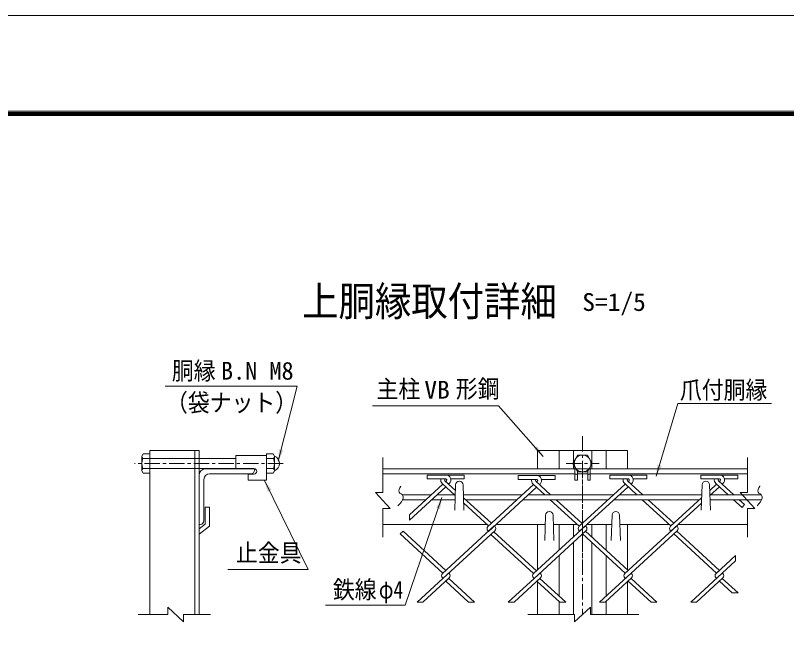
# Model space of a CAD drawing. Units: millimetres, scale not verified, with parts at other scales. Extents: x -4455 to 4455, y -3150 to 3150.
# Drawn here: x 747 to 2624, y 1645 to 3150 of the extents above; entities that cross this region are included whole.
import ezdxf
from ezdxf.enums import TextEntityAlignment as Align

# ---------------------------------------------------------------- set-up
doc = ezdxf.new("R2010")
doc.units = ezdxf.units.MM
doc.header["$LTSCALE"] = 30
doc.linetypes.add('DASHED', pattern=[7.5, 6, -1.5])
doc.linetypes.add('USER1', pattern=[2, 1.25, -0.25, 0.25, -0.25])
doc.layers.add('0-B_7詳細', color=7, linetype='Continuous', lineweight=18)
doc.layers.add('0-F_D-TTL', color=7, linetype='Continuous', lineweight=9)
doc.styles.add('ＭＳ ゴシック', font='')
doc.styles.get('ＭＳ ゴシック').set_extended_font_data('MS Gothic')

msp = doc.modelspace()

# ---------------------------------------------------------------- linework, layer by layer
at = {"layer": '0-B_7詳細', "color": 1, "linetype": 'USER1'}
for p, q in [((2127.66, 2125.45), (2127.66, 1691.52)), ((1398.65, 2059.3), (1036.85, 2059.3)), ((2087.36, 2059.3), (2168.01, 2059.3)), ((2127.66, 2060.86), (2127.66, 1795.28))]:
    msp.add_line(p, q, dxfattribs=at)
at = {"layer": '0-B_7詳細', "lineweight": 9}
for p, q in [((1073.96, 2090.95), (1073.96, 1691.52)), ((1193.96, 2090.95), (1073.96, 2090.95)), ((1183.46, 2090.95), (1183.46, 1691.52)), ((1193.96, 2090.95), (1193.96, 1691.52)), ((2018.16, 2090.95), (2018.16, 2045.95)), ((2237.16, 2090.95), (2018.16, 2090.95)), ((2070.66, 2090.95), (2070.66, 2045.95)), ((2105.16, 2090.95), (2105.16, 2045.95)), ((2150.16, 2090.95), (2150.16, 2045.95)), ((2184.66, 2090.95), (2184.66, 2045.95)), ((2237.16, 2090.95), (2237.16, 2045.95)), ((1056.82, 2071.3), (1073.96, 2071.3)), ((1058.09, 2082.82), (1073.96, 2082.82)), ((1193.96, 2071.3), (1283.39, 2071.3)), ((1283.39, 2078.26), (1358.39, 2078.26)), ((1283.39, 2078.26), (1283.39, 2046.76)), ((1358.39, 2035.78), (1358.39, 2082.82)), ((1358.39, 2078.26), (1358.39, 2018.26)), ((1375.53, 2071.3), (1358.39, 2071.3)), ((1377.59, 2041.54), (1377.59, 2077.06)), ((1056.82, 2047.3), (1073.96, 2047.3)), ((1193.96, 2047.3), (1283.39, 2047.3)), ((1283.39, 2046.76), (1327.64, 2046.76)), ((1375.53, 2047.3), (1358.39, 2047.3)), ((2108.91, 2051.04), (2108.91, 2018.26)), ((2111.38, 2046.76), (2108.91, 2046.76)), ((2143.94, 2046.76), (2146.41, 2046.76)), ((2146.41, 2051.04), (2146.41, 2018.26)), ((1054.76, 2041.54), (1058.09, 2035.78)), ((1193.96, 1910.95), (1193.96, 2030.95)), ((1219.46, 2033.95), (1319.96, 2033.95)), ((1313.39, 2033.26), (1327.64, 2033.26)), ((1313.39, 2033.26), (1313.39, 2018.26)), ((1374.27, 2035.78), (1358.39, 2035.78)), ((1377.59, 2041.54), (1374.27, 2035.78)), ((2108.91, 2045.95), (1641.57, 2045.95)), ((2108.91, 2033.95), (1641.57, 2033.95)), ((1992.66, 2045.95), (2262.66, 2045.95)), ((2060.57, 2030.02), (2060.57, 2020.42)), ((2114.91, 2033.26), (2108.91, 2033.26)), ((2143.47, 2045.95), (2111.85, 2045.95)), ((2140.41, 2033.95), (2114.91, 2033.95)), ((2140.41, 2040.65), (2140.41, 2018.26)), ((2140.41, 2033.26), (2146.41, 2033.26)), ((2529.23, 2045.95), (2146.41, 2045.95)), ((2529.23, 2033.95), (2146.41, 2033.95)), ((1205.96, 1919.95), (1205.96, 2020.45)), ((1313.39, 2018.26), (1358.39, 2018.26)), ((1794.62, 2015.34), (1796.67, 2017.23)), ((2140.41, 2018.26), (2146.41, 2018.26)), ((1816.41, 1945.45), (1818.66, 2006.95)), ((1838.91, 1945.45), (1836.63, 2007.61)), ((2416.41, 1945.45), (2418.66, 2006.95)), ((2438.91, 1945.45), (2436.66, 2006.95)), ((1759.27, 1982.95), (1688.76, 1982.95)), ((1815.76, 1982.95), (1773.48, 1982.95)), ((1981.29, 1982.95), (1837.54, 1982.95)), ((2203.32, 1982.95), (1995.5, 1982.95)), ((2417.78, 1982.95), (2217.53, 1982.95)), ((2562.77, 1982.95), (2439.56, 1982.95)), ((1208.61, 1952.49), (1208.61, 1911.48)), ((1219.11, 1952.49), (1208.61, 1952.49)), ((1219.11, 1952.49), (1219.11, 1906.33)), ((1746.17, 1970.95), (1689.3, 1970.95)), ((1817.34, 1970.95), (1760.38, 1970.95)), ((1968.2, 1970.95), (1843.06, 1970.95)), ((2190.23, 1970.95), (1982.41, 1970.95)), ((2412.25, 1970.95), (2204.44, 1970.95)), ((2563.3, 1970.95), (2437.98, 1970.95)), ((2035.41, 1871.95), (2037.66, 1933.45)), ((2057.91, 1871.95), (2055.66, 1933.45)), ((2197.41, 1871.95), (2199.66, 1933.45)), ((2219.91, 1871.95), (2217.66, 1933.45)), ((1193.96, 1900.17), (1208.61, 1911.48)), ((1193.96, 1910.95), (1196.96, 1910.95)), ((1193.96, 1886.9), (1219.11, 1906.33)), ((1894.33, 1910.95), (1641.57, 1910.95)), ((2036.83, 1910.95), (1916.93, 1910.95)), ((2018.16, 1910.95), (2018.16, 1800.26)), ((2114.22, 1910.95), (2056.48, 1910.95)), ((2070.66, 1910.95), (2070.66, 1848.37)), ((2105.16, 1910.95), (2105.16, 1879.98)), ((2198.83, 1910.95), (2138.96, 1910.95)), ((2150.16, 1910.95), (2150.16, 1879.98)), ((2184.66, 1910.95), (2184.66, 1848.37)), ((2338.39, 1910.95), (2218.48, 1910.95)), ((2237.16, 1910.95), (2237.16, 1800.26)), ((2529.23, 1910.95), (2360.99, 1910.95)), ((2105.16, 1866.96), (2105.16, 1691.52)), ((2150.16, 1866.96), (2150.16, 1691.52)), ((2070.66, 1835.35), (2070.66, 1736.36)), ((2184.66, 1835.35), (2184.66, 1736.36)), ((2018.16, 1771.44), (2018.16, 1691.52)), ((2237.16, 1771.44), (2237.16, 1691.52)), ((2070.66, 1723.33), (2070.66, 1691.52)), ((2184.66, 1723.33), (2184.66, 1691.52))]:
    msp.add_line(p, q, dxfattribs=at)
at = {"layer": '0-B_7詳細', "color": 3, "linetype": 'DASHED'}
for p, q in [((1073.96, 2071.3), (1193.96, 2071.3)), ((1073.96, 2047.3), (1193.96, 2047.3))]:
    msp.add_line(p, q, dxfattribs=at)
at = {"layer": '0-B_7詳細', "color": 4}
for p, q in [((1641.57, 1988.39), (1641.57, 2073.97)), ((2529.23, 1988.39), (2529.23, 2073.97)), ((2511.23, 1988.39), (2547.23, 1949.62)), ((2529.23, 1988.39), (2511.23, 1988.39)), ((1641.57, 1949.62), (1641.57, 1879.42)), ((1641.57, 1949.62), (1659.57, 1949.62)), ((2529.23, 1949.62), (2547.23, 1949.62)), ((2529.23, 1949.62), (2529.23, 1879.42)), ((1117.76, 1691.52), (1117.76, 1709.52)), ((1156.54, 1673.52), (1117.76, 1709.52)), ((2108.27, 1673.52), (2147.04, 1709.52)), ((2147.04, 1691.52), (2147.04, 1709.52)), ((1117.76, 1691.52), (1046.2, 1691.52)), ((1156.54, 1691.52), (1221.81, 1691.52)), ((1156.54, 1691.52), (1156.54, 1673.52)), ((2108.27, 1691.52), (1994.33, 1691.52)), ((2108.27, 1691.52), (2108.27, 1673.52)), ((2147.04, 1691.52), (2264.85, 1691.52))]:
    msp.add_line(p, q, dxfattribs=at)
at = {"layer": '0-B_7詳細', "color": 3}
for p, q in [((1795.05, 2031), (1749.62, 2031)), ((1749.62, 2031), (1749.62, 2021.4)), ((1794.18, 2031), (1839.62, 2031)), ((1839.62, 2031), (1839.62, 2021.4)), ((1970.57, 2030.02), (1970.57, 2020.42)), ((2016.01, 2030.02), (1970.57, 2030.02)), ((2015.14, 2030.02), (2060.57, 2030.02)), ((2193.67, 2031), (2193.67, 2021.4)), ((2239.11, 2031), (2193.67, 2031)), ((2238.24, 2031), (2283.67, 2031)), ((2283.67, 2031), (2283.67, 2021.4)), ((2461.14, 2031), (2415.7, 2031)), ((2415.7, 2031), (2415.7, 2021.4)), ((2460.26, 2031), (2505.7, 2031)), ((2505.7, 2031), (2505.7, 2021.4)), ((1706.16, 1934.29), (1787.51, 2008.83)), ((1795.05, 2021.4), (1749.62, 2021.4)), ((1786.07, 2010.15), (1817.71, 1981.16)), ((1792.56, 2017.23), (1818.18, 1993.76)), ((1794.18, 2021.4), (1795.05, 2021.4)), ((1801.72, 2008.83), (1803.16, 2010.15)), ((1806.81, 2021.4), (1839.62, 2021.4)), ((2016.01, 2020.42), (1970.57, 2020.42)), ((2007.03, 2009.17), (2035.64, 1982.95)), ((2013.52, 2016.25), (2049.85, 1982.95)), ((2015.14, 2020.42), (2016.01, 2020.42)), ((2015.57, 2014.36), (2017.63, 2016.25)), ((2022.68, 2007.85), (2024.12, 2009.17)), ((2027.77, 2020.42), (2060.57, 2020.42)), ((2119.48, 1906.13), (2231.57, 2008.83)), ((2239.11, 2021.4), (2193.67, 2021.4)), ((2230.13, 2010.15), (2259.81, 1982.95)), ((2236.61, 2017.23), (2274.02, 1982.95)), ((2238.24, 2021.4), (2239.11, 2021.4)), ((2238.67, 2015.34), (2240.73, 2017.23)), ((2245.78, 2008.83), (2247.21, 2010.15)), ((2250.87, 2021.4), (2283.67, 2021.4)), ((2461.14, 2021.4), (2415.7, 2021.4)), ((2437.14, 1993.76), (2453.6, 2008.83)), ((2452.16, 2010.15), (2481.84, 1982.95)), ((2453.6, 2008.83), (2452.16, 2010.15)), ((2458.64, 2017.23), (2496.05, 1982.95)), ((2460.7, 2015.34), (2458.64, 2017.23)), ((2460.26, 2021.4), (2461.14, 2021.4)), ((2460.7, 2015.34), (2462.76, 2017.23)), ((2467.81, 2008.83), (2469.24, 2010.15)), ((2472.89, 2021.4), (2505.7, 2021.4)), ((1706.16, 1921.27), (1794.62, 2002.32)), ((1896.38, 1905.15), (2008.47, 2007.85)), ((1897.45, 1893.11), (2015.57, 2001.34)), ((2120.55, 1894.09), (2238.67, 2002.32)), ((2437.6, 1981.16), (2460.7, 2002.32)), ((1837.8, 1975.77), (1905.63, 1913.62)), ((2341.51, 1906.13), (2417.52, 1975.77)), ((1838.29, 1962.3), (1898.53, 1907.11)), ((2048.74, 1970.95), (2119.48, 1906.13)), ((2062.95, 1970.95), (2126.59, 1912.64)), ((2272.91, 1970.95), (2342.58, 1907.11)), ((2287.12, 1970.95), (2349.69, 1913.62)), ((2342.58, 1894.09), (2417.02, 1962.3)), ((2494.94, 1970.95), (2515.82, 1951.82)), ((2509.15, 1970.95), (2521.92, 1959.25)), ((2515.82, 1951.82), (2521.92, 1959.25)), ((1706.16, 1934.29), (1706.16, 1921.27)), ((1786.44, 1791.38), (1912.73, 1907.11)), ((1912.73, 1907.11), (1913.81, 1906.13)), ((1912.73, 1907.11), (1913.81, 1906.13)), ((2008.47, 1791.38), (2134.76, 1907.11)), ((2134.76, 1907.11), (2135.83, 1906.13)), ((2134.76, 1907.11), (2135.83, 1906.13)), ((2230.5, 1791.38), (2356.79, 1907.11)), ((2341.51, 1906.13), (2349.69, 1913.62)), ((2356.79, 1907.11), (2357.86, 1906.13)), ((2356.79, 1907.11), (2357.86, 1906.13)), ((1690.71, 1894.09), (1683.6, 1887.58)), ((1683.6, 1887.58), (1787.51, 1792.36)), ((1690.71, 1894.09), (1794.62, 1798.87)), ((1787.51, 1779.34), (1913.81, 1895.07)), ((1897.45, 1895.07), (1898.53, 1894.09)), ((1897.45, 1895.07), (1898.53, 1894.09)), ((1904.56, 1886.59), (2008.47, 1791.38)), ((1905.63, 1887.58), (1913.81, 1895.07)), ((1911.66, 1893.11), (2015.57, 1797.89)), ((2009.54, 1779.34), (2135.83, 1895.07)), ((2119.48, 1895.07), (2120.55, 1894.09)), ((2127.66, 1887.58), (2231.57, 1792.36)), ((2134.76, 1894.09), (2238.67, 1798.87)), ((2245.78, 1792.36), (2357.86, 1895.07)), ((2341.51, 1895.07), (2342.58, 1894.09)), ((2349.69, 1887.58), (2453.6, 1792.36)), ((2356.79, 1894.09), (2460.7, 1798.87)), ((2452.52, 1791.38), (2500.28, 1835.14)), ((2467.81, 1792.36), (2500.28, 1822.12)), ((2500.28, 1822.12), (2500.28, 1835.14)), ((1801.72, 1792.36), (1802.79, 1791.38)), ((1801.72, 1792.36), (1802.79, 1791.38)), ((2023.75, 1792.36), (2024.82, 1791.38)), ((2023.75, 1792.36), (2024.82, 1791.38)), ((2168.77, 1721.8), (2245.78, 1792.36)), ((2230.5, 1791.38), (2238.67, 1798.87)), ((2245.78, 1792.36), (2246.85, 1791.38)), ((2245.78, 1792.36), (2246.85, 1791.38)), ((2390.8, 1721.8), (2467.81, 1792.36)), ((2452.52, 1791.38), (2460.7, 1798.87)), ((2467.81, 1792.36), (2468.88, 1791.38)), ((2467.81, 1792.36), (2468.88, 1791.38)), ((1724.71, 1721.8), (1787.51, 1779.34)), ((1738.92, 1721.8), (1802.79, 1780.32)), ((1786.44, 1780.32), (1787.51, 1779.34)), ((1786.44, 1780.32), (1787.51, 1779.34)), ((1794.62, 1772.83), (1802.79, 1780.32)), ((1794.62, 1772.83), (1850.31, 1721.8)), ((1801.72, 1779.34), (1864.52, 1721.8)), ((1946.74, 1721.8), (2009.54, 1779.34)), ((1960.95, 1721.8), (2024.82, 1780.32)), ((2008.47, 1780.32), (2009.54, 1779.34)), ((2008.47, 1780.32), (2009.54, 1779.34)), ((2016.64, 1772.83), (2024.82, 1780.32)), ((2016.64, 1772.83), (2072.34, 1721.8)), ((2023.75, 1779.34), (2086.55, 1721.8)), ((2182.98, 1721.8), (2246.85, 1780.32)), ((2230.5, 1780.32), (2231.57, 1779.34)), ((2238.67, 1772.83), (2294.37, 1721.8)), ((2245.78, 1779.34), (2308.58, 1721.8)), ((2405.01, 1721.8), (2468.88, 1780.32)), ((2452.52, 1780.32), (2453.6, 1779.34)), ((2460.7, 1772.83), (2491.82, 1744.32)), ((2467.81, 1779.34), (2506.03, 1744.32)), ((2491.82, 1744.32), (2506.03, 1744.32)), ((1724.71, 1721.8), (1738.92, 1721.8)), ((1850.31, 1721.8), (1864.52, 1721.8)), ((1946.74, 1721.8), (1960.95, 1721.8)), ((2072.34, 1721.8), (2086.55, 1721.8)), ((2168.77, 1721.8), (2182.98, 1721.8)), ((2294.37, 1721.8), (2308.58, 1721.8)), ((2390.8, 1721.8), (2405.01, 1721.8))]:
    msp.add_line(p, q, dxfattribs=at)
at = {"layer": '0-B_7詳細', "lineweight": 9}
for points in [[(1111.6, 2247.49), (1433.26, 2247.49), (1386.99, 2065.09)], [(1054.76, 2041.54), (1054.76, 2077.06), (1058.09, 2082.82)], [(1058.09, 2035.78), (1073.96, 2035.78), (1073.96, 2082.82)], [(1377.59, 2077.06), (1374.27, 2082.82), (1358.39, 2082.82)], [(1208.96, 2045.95), (1328.96, 2045.95), (1328.96, 2042.95)], [(2114.91, 2040.65), (2114.91, 2018.26), (2108.91, 2018.26)], [(1263.75, 1800.8), (1459.31, 1800.8), (1353.45, 2017.74)]]:
    msp.add_lwpolyline(points, dxfattribs=at)
at = {"layer": '0-B_7詳細', "color": 1}
for points in [[(1616.47, 2199.59), (1923.18, 2199.59), (2031.52, 2076.54)], [(2587.15, 2205.56), (2359.9, 2205.56), (2306.78, 2028.13)], [(1502.13, 1713.78), (1696.04, 1713.78), (1784.88, 1976.19)]]:
    msp.add_lwpolyline(points, dxfattribs=at)
at = {"layer": '0-B_7詳細', "color": 3}
msp.add_lwpolyline([(2151.18, 2059.3), (2139.42, 2079.67), (2115.9, 2079.67), (2104.14, 2059.3), (2115.9, 2038.93), (2139.42, 2038.93)], close=True, dxfattribs=at)
at = {"layer": '0-B_7詳細', "color": 4}
for points in [[(1685.56, 2004.22), (1685.25, 2003.83), (1682.59, 1999.63), (1681.02, 1995.88), (1680.55, 1992.56), (1681.18, 1989.69), (1682.9, 1987.25), (1685.72, 1985.26), (1688.54, 1983.26), (1690.3, 1980.78), (1690.98, 1977.82), (1690.59, 1974.39), (1689.12, 1970.48), (1686.58, 1966.1), (1682.97, 1961.24), (1678.28, 1955.91)], [(2559.57, 2004.22), (2559.25, 2003.83), (2556.59, 1999.63), (2555.03, 1995.88), (2554.56, 1992.56), (2555.18, 1989.69), (2556.9, 1987.25), (2559.72, 1985.26), (2562.55, 1983.26), (2564.3, 1980.78), (2564.98, 1977.82), (2564.59, 1974.39), (2563.12, 1970.48), (2560.58, 1966.1), (2556.97, 1961.24), (2552.28, 1955.91)], [(1641.57, 1988.39), (1623.57, 1988.39), (1659.57, 1949.62)]]:
    msp.add_lwpolyline(points, dxfattribs=at)
at = {"layer": '0-B_7詳細', "color": 3}
msp.add_circle((2127.66, 2059.3), 20.4, dxfattribs=at)
at = {"layer": '0-B_7詳細', "lineweight": 9}
for centre, radius, start, end in [((1063.85, 2077.06), 9.09, 180, 219.3382), ((1090.76, 2059.3), 36, 160.52878, 199.47122), ((1341.59, 2059.3), 36, 340.52878, 19.47122), ((1368.51, 2077.06), 9.09, 320.6618, 0), ((1370.45, 2059.3), 19.14, 291.90813, 68.09187), ((1063.85, 2041.54), 9.09, 140.6618, 180), ((1327.64, 2040.01), 6.75, 270, 90), ((1368.51, 2041.54), 9.09, 0, 39.3382), ((1208.96, 2030.95), 15, 90, 180), ((1219.46, 2020.45), 13.5, 90, 180), ((1319.96, 2042.95), 9, 270, 0), ((1827.66, 2006.95), 9, 0, 180), ((2427.66, 2006.95), 9, 0, 180), ((2046.66, 1933.45), 9, 0, 180), ((2208.66, 1933.45), 9, 0, 180), ((1196.96, 1919.95), 9, 270, 0)]:
    msp.add_arc(centre, radius, start, end, dxfattribs=at)
at = {"layer": '0-B_7詳細', "color": 3}
for centre, radius, start, end in [((1795.05, 2019), 12, 312.5, 90), ((2016.01, 2018.02), 12, 312.5, 90), ((2239.11, 2019), 12, 312.5, 90), ((2461.14, 2019), 12, 312.5, 90), ((1794.18, 2019), 12, 168.46304, 227.5), ((1794.18, 2019), 2.4, 90, 227.5), ((1795.05, 2019), 2.4, 312.5, 90), ((2015.14, 2018.02), 12, 168.46304, 227.5), ((2015.14, 2018.02), 2.4, 90, 227.5), ((2016.01, 2018.02), 2.4, 312.5, 90), ((2238.24, 2019), 12, 168.46304, 227.5), ((2238.24, 2019), 2.4, 90, 227.5), ((2239.11, 2019), 2.4, 312.5, 90), ((2460.26, 2019), 12, 168.46304, 227.5), ((2460.26, 2019), 2.4, 90, 227.5), ((2461.14, 2019), 2.4, 312.5, 90), ((1902.52, 1900.6), 7.5, 132.5, 227.5), ((1908.74, 1900.6), 7.5, 312.5, 47.5), ((2124.55, 1900.6), 7.5, 132.5, 227.5), ((2130.77, 1900.6), 7.5, 312.5, 47.5), ((2346.58, 1900.6), 7.5, 132.5, 227.5), ((2352.79, 1900.6), 7.5, 312.5, 47.5), ((1791.51, 1785.85), 7.5, 132.5, 227.5), ((1797.72, 1785.85), 7.5, 312.5, 47.5), ((2013.54, 1785.85), 7.5, 132.5, 227.5), ((2019.75, 1785.85), 7.5, 312.5, 47.5), ((2235.56, 1785.85), 7.5, 132.5, 227.5), ((2241.78, 1785.85), 7.5, 312.5, 47.5), ((2457.59, 1785.85), 7.5, 132.5, 227.5), ((2463.81, 1785.85), 7.5, 312.5, 47.5)]:
    msp.add_arc(centre, radius, start, end, dxfattribs=at)
at = {"layer": '0-B_7詳細'}
for points in [[(1386.5, 2063.15), (1388.83, 2093.51), (1398.92, 2090.95)], [(1352.57, 2019.54), (1370.41, 1994.86), (1361.05, 1990.29)]]:
    msp.add_solid(points, dxfattribs=at)
at = {"layer": '0-B_7詳細', "color": 1}
for points in [[(2032.84, 2075.04), (2009.1, 2094.11), (2016.92, 2100.99)], [(2306.2, 2026.21), (2309.82, 2056.45), (2319.8, 2053.46)], [(1785.52, 1978.08), (1780.84, 1948), (1770.97, 1951.34)]]:
    msp.add_solid(points, dxfattribs=at)
at = {"layer": '0-F_D-TTL', "color": 2, "lineweight": 18}
msp.add_lwpolyline([(-4454.7, 3150.21), (4455, 3150.21), (4455, -3150.21), (-4454.7, -3150.21)], close=True, dxfattribs=at)
at = {"layer": '0-F_D-TTL'}
for points in [[(-4168.31, 2916.87), (4168.62, 2916.87), (4168.62, -2916.87), (-4168.31, -2916.87)], [(-4165.66, 2914.21), (4165.97, 2914.21), (4165.97, -2914.21), (-4165.66, -2914.21)], [(-4163.01, 2911.56), (4163.31, 2911.56), (4163.31, -2911.56), (-4163.01, -2911.56)], [(-4160.36, 2908.91), (4160.66, 2908.91), (4160.66, -2908.91), (-4160.36, -2908.91)], [(-4157.71, 2906.26), (4158.01, 2906.26), (4158.01, -2906.26), (-4157.71, -2906.26)]]:
    msp.add_lwpolyline(points, close=True, dxfattribs=at)

# ---------------------------------------------------------------- texts
at = {"layer": '0-B_7詳細', "style": 'ＭＳ ゴシック', "width": 0.9}
msp.add_text('上胴縁取付詳細', height=72.14, dxfattribs=at).set_placement((1444.93, 2396.64), align=Align.BOTTOM_LEFT)
at = {"layer": '0-B_7詳細', "color": 3, "style": 'ＭＳ ゴシック'}
for s, width, p in [('S=1/5', 1.05, (2126.86, 2417.59)), ('胴縁', 0.9, (1127.92, 2250.29)), ('主柱', 0.9, (1626.1, 2205.83)), ('VB', 1.05, (1742.5, 2204.02)), ('形鋼', 0.9, (1819.18, 2206.26)), ('爪付胴縁', 0.9, (2364.63, 2203.57)), ('（袋ナット）', 0.9, (1113.59, 2172.75)), ('止金具', 0.9, (1284.06, 1806.88)), ('鉄線', 0.9, (1519.81, 1717.38)), ('φ4', 0.8, (1631.59, 1717.38))]:
    msp.add_text(s, height=43.33, dxfattribs=dict(at, width=width)).set_placement(p, align=Align.BOTTOM_LEFT)
msp.add_text('B.N M8', height=43.33, dxfattribs=at).set_placement((1247.41, 2250.29), align=Align.BOTTOM_LEFT)

doc.saveas('drawing.dxf')
